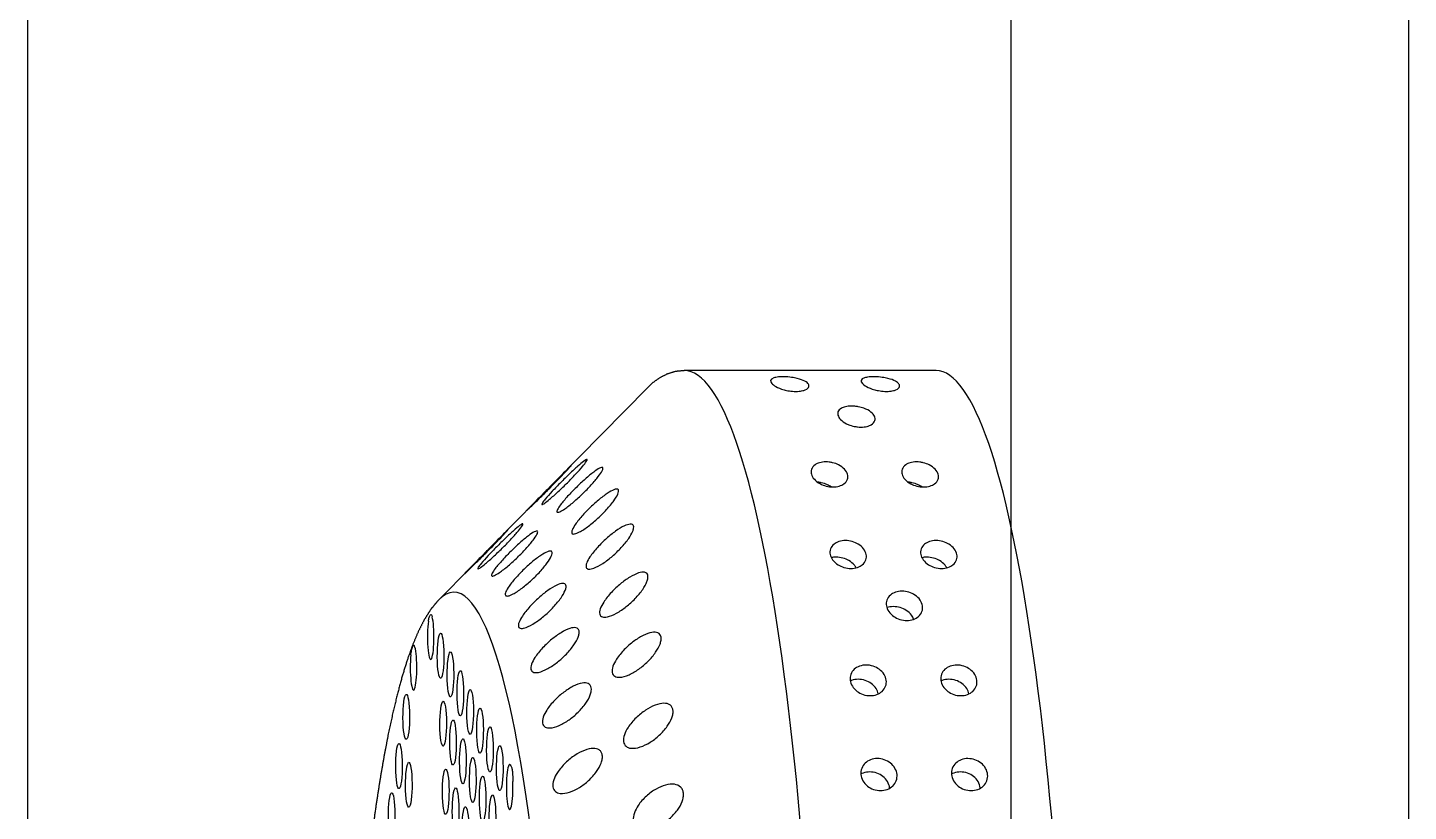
# Model space of a CAD drawing. Extents: x 408 to 498, y 628 to 778.
# Drawn here: x 470.498 to 473.288, y 690.647 to 692.231 of the extents above; entities that cross this region are included whole.
import ezdxf

# ---------------------------------------------------------------- set-up
doc = ezdxf.new("R2010")
doc.units = 0
doc.header["$MEASUREMENT"] = 0
doc.layers.add('1', color=4, linetype='Continuous')
doc.layers.add('JET', color=3, linetype='Continuous')

# ---------------------------------------------------------------- blocks, each defined once
blk = doc.blocks.new('SUCTION')
at = {"layer": '1'}
for p, q in [((0.4816, 1.9416), (-0.0272, 1.9337)), ((-0.2826, 1.7079), (-0.1012, 1.898)), ((-0.4023, 1.5824), (-0.324, 1.6645)), ((-0.5163, 1.4629), (-0.4533, 1.5289))]:
    blk.add_line(p, q, dxfattribs=at)
for centre, major_axis, start_param, end_param in [((0.0017, 0.059), (-0.0289, 1.8748), 3.141593, 6.283185), ((0.5106, 0.0668), (-0.0289, 1.8748), 3.141593, 6.283185), ((-0.4641, 0.0518), (-0.022, 1.427), 2.994561, 6.430217)]:
    blk.add_ellipse(centre, major_axis=major_axis, ratio=0.145722, start_param=start_param, end_param=end_param, dxfattribs=at)
at = {"layer": '1', "color": 3}
for centre, start_param, end_param in [((-0.5313, 1.3876), 3.930767, 8.961115), ((-0.5107, 1.35), 0.253665, 6.53685), ((-0.565, 1.3253), 4.112585, 9.142933), ((-0.4902, 1.3125), 0.253665, 6.53685), ((-0.4697, 1.2749), 0.253665, 6.53685), ((-0.4492, 1.2374), 0.253665, 6.53685), ((-0.5782, 1.2255), 0.253665, 6.53685), ((-0.5034, 1.2127), 0.253665, 6.53685), ((-0.4286, 1.1998), 0.253665, 6.53685), ((-0.4829, 1.1751), 0.253665, 6.53685), ((-0.4081, 1.1623), 0.253665, 6.53685), ((-0.5914, 1.1257), 0.253665, 6.53685), ((-0.4624, 1.1376), 0.253665, 6.53685), ((-0.3876, 1.1247), 0.253665, 6.53685), ((-0.4418, 1.1), 0.253665, 6.53685), ((-0.5709, 1.0882), 0.253665, 6.53685), ((-0.4961, 1.0753), 0.253665, 6.53685), ((-0.3671, 1.0871), 3.065388, 8.095736), ((-0.4213, 1.0624), 0.253665, 6.53685), ((-0.6046, 1.0259), 0.253665, 6.53685), ((-0.4756, 1.0378), 0.253665, 6.53685), ((-0.4008, 1.0249), 0.253665, 6.53685), ((-0.4551, 1.0002), 0.253665, 6.53685)]:
    blk.add_ellipse(centre, major_axis=(0.0007, -0.0455), ratio=0.145722, start_param=start_param, end_param=end_param, dxfattribs=at)
at = {"layer": '1'}
for points in [[(-0.0272, 1.9337), (-0.0449, 1.9317), (-0.0614, 1.9264), (-0.0763, 1.9186), (-0.0895, 1.909), (-0.1012, 1.898)], [(-0.5163, 1.4629), (-0.5315, 1.4441), (-0.5446, 1.4227), (-0.5564, 1.3987), (-0.5673, 1.3717), (-0.5776, 1.3416), (-0.5874, 1.3084), (-0.5967, 1.272), (-0.6056, 1.2324), (-0.6141, 1.1898), (-0.6221, 1.1442), (-0.6297, 1.0957), (-0.6368, 1.0443), (-0.6435, 0.9903), (-0.6497, 0.9337), (-0.6554, 0.8747), (-0.6606, 0.8135), (-0.6653, 0.7502), (-0.6695, 0.685), (-0.6731, 0.6181), (-0.6762, 0.5496)]]:
    blk.add_open_spline(points, degree=1, dxfattribs=at)
at = {"layer": '1', "color": 3}
for points, knots in [([(0.3822, 1.898), (0.3799, 1.898), (0.3776, 1.8981), (0.3732, 1.8983), (0.3711, 1.8986), (0.365, 1.8994), (0.3614, 1.9002), (0.3511, 1.9028), (0.3458, 1.905), (0.3376, 1.9094), (0.3348, 1.9116), (0.3294, 1.9176), (0.3289, 1.9219), (0.3393, 1.9255), (0.3424, 1.9262), (0.3478, 1.9268), (0.3492, 1.927), (0.3522, 1.9272), (0.3539, 1.9272), (0.3572, 1.9273), (0.3589, 1.9273), (0.3624, 1.9272), (0.3641, 1.9271), (0.3708, 1.9267), (0.3756, 1.926), (0.3941, 1.9229), (0.4024, 1.9187), (0.4077, 1.9127), (0.4087, 1.9105), (0.4076, 1.906), (0.4058, 1.9036), (0.3995, 1.9008), (0.397, 1.8999), (0.3922, 1.8989), (0.3905, 1.8986), (0.3866, 1.8982), (0.3844, 1.8981), (0.3822, 1.898)], [0, 0, 0, 0, 0.0069049, 0.0069049, 0.0138098, 0.0138098, 0.0276196, 0.0276196, 0.0621946, 0.0621946, 0.0967696, 0.0967696, 0.172591, 0.172591, 0.1905104, 0.1905104, 0.1954315, 0.1954315, 0.2003527, 0.2003527, 0.2052739, 0.2052739, 0.2101951, 0.2101951, 0.2281145, 0.2281145, 0.3039359, 0.3039359, 0.3385109, 0.3385109, 0.3730859, 0.3730859, 0.3868957, 0.3868957, 0.3938006, 0.3938006, 0.4007055, 0.4007055, 0.4007055, 0.4007055]), ([(0.199, 1.8952), (0.1967, 1.8952), (0.1945, 1.8952), (0.1901, 1.8955), (0.1879, 1.8957), (0.1818, 1.8966), (0.1782, 1.8973), (0.1679, 1.9), (0.1626, 1.9022), (0.1544, 1.9066), (0.1517, 1.9087), (0.1463, 1.9147), (0.1458, 1.919), (0.1562, 1.9226), (0.1592, 1.9234), (0.1646, 1.924), (0.166, 1.9241), (0.1691, 1.9243), (0.1708, 1.9244), (0.174, 1.9244), (0.1758, 1.9244), (0.1792, 1.9243), (0.1809, 1.9243), (0.1876, 1.9238), (0.1925, 1.9232), (0.2109, 1.92), (0.2192, 1.9159), (0.2246, 1.9099), (0.2255, 1.9077), (0.2245, 1.9032), (0.2226, 1.9008), (0.2163, 1.8979), (0.2139, 1.8971), (0.2091, 1.8961), (0.2073, 1.8958), (0.2034, 1.8954), (0.2013, 1.8952), (0.199, 1.8952)], [0, 0, 0, 0, 0.0069049, 0.0069049, 0.0138098, 0.0138098, 0.0276196, 0.0276196, 0.0621946, 0.0621946, 0.0967696, 0.0967696, 0.172591, 0.172591, 0.1905104, 0.1905104, 0.1954315, 0.1954315, 0.2003527, 0.2003527, 0.2052739, 0.2052739, 0.2101951, 0.2101951, 0.2281145, 0.2281145, 0.3039359, 0.3039359, 0.3385109, 0.3385109, 0.3730859, 0.3730859, 0.3868957, 0.3868957, 0.3938006, 0.3938006, 0.4007055, 0.4007055, 0.4007055, 0.4007055]), ([(0.3316, 1.8252), (0.3294, 1.8251), (0.3271, 1.8252), (0.3225, 1.8257), (0.3203, 1.826), (0.3139, 1.8272), (0.31, 1.8284), (0.3009, 1.8319), (0.2962, 1.8348), (0.2892, 1.8406), (0.2869, 1.8435), (0.2843, 1.8491), (0.2839, 1.8521), (0.2857, 1.8578), (0.2879, 1.8605), (0.2937, 1.8638), (0.2964, 1.8649), (0.3015, 1.8662), (0.3034, 1.8665), (0.3075, 1.867), (0.3097, 1.8672), (0.3143, 1.8673), (0.3166, 1.8672), (0.3211, 1.8668), (0.3234, 1.8665), (0.3297, 1.8654), (0.3335, 1.8644), (0.3427, 1.8613), (0.3475, 1.8587), (0.3548, 1.8532), (0.3573, 1.8502), (0.3598, 1.8447), (0.3603, 1.8417), (0.3585, 1.8357), (0.3563, 1.8328), (0.3502, 1.829), (0.3474, 1.8278), (0.3421, 1.8263), (0.3402, 1.8259), (0.3361, 1.8254), (0.3339, 1.8252), (0.3316, 1.8252)], [0, 0, 0, 0, 0.0068348, 0.0068348, 0.0136695, 0.0136695, 0.027339, 0.027339, 0.0535624, 0.0535624, 0.0797858, 0.0797858, 0.1072813, 0.1072813, 0.1347768, 0.1347768, 0.1487269, 0.1487269, 0.155702, 0.155702, 0.162677, 0.162677, 0.1696521, 0.1696521, 0.1766272, 0.1766272, 0.1905773, 0.1905773, 0.2180728, 0.2180728, 0.2455682, 0.2455682, 0.2717917, 0.2717917, 0.2980151, 0.2980151, 0.3116846, 0.3116846, 0.3185193, 0.3185193, 0.3253541, 0.3253541, 0.3253541, 0.3253541]), ([(-0.3042, 1.6852), (-0.299, 1.6907), (-0.2931, 1.6968), (-0.2816, 1.7089), (-0.2759, 1.7149), (-0.2669, 1.7242), (-0.2629, 1.7285), (-0.2581, 1.7333), (-0.2568, 1.7347), (-0.2546, 1.7368), (-0.2539, 1.7376), (-0.2529, 1.7384), (-0.2528, 1.7384), (-0.2532, 1.7378), (-0.2537, 1.7372), (-0.256, 1.7345), (-0.2587, 1.7315), (-0.2653, 1.7241), (-0.27, 1.719), (-0.2803, 1.708), (-0.2859, 1.7021), (-0.2968, 1.6907), (-0.303, 1.6843), (-0.3151, 1.6719), (-0.321, 1.6659), (-0.3295, 1.6574), (-0.3329, 1.654), (-0.3382, 1.6488), (-0.3401, 1.647), (-0.3417, 1.6456), (-0.3414, 1.646), (-0.339, 1.6486), (-0.3369, 1.6509), (-0.3309, 1.6573), (-0.3261, 1.6623), (-0.3155, 1.6734), (-0.3097, 1.6794), (-0.3042, 1.6852)], [0, 0, 0, 0, 0.0233552, 0.0233552, 0.0467103, 0.0467103, 0.0658795, 0.0658795, 0.0754641, 0.0754641, 0.0850487, 0.0850487, 0.0946332, 0.0946332, 0.1042178, 0.1042178, 0.123387, 0.123387, 0.1467421, 0.1467421, 0.1700973, 0.1700973, 0.1945396, 0.1945396, 0.2189818, 0.2189818, 0.2355966, 0.2355966, 0.2522113, 0.2522113, 0.2688261, 0.2688261, 0.2854408, 0.2854408, 0.3098831, 0.3098831, 0.3343253, 0.3343253, 0.3343253, 0.3343253]), ([(-0.2732, 1.704), (-0.2678, 1.7095), (-0.2619, 1.7156), (-0.2501, 1.7272), (-0.2443, 1.7328), (-0.2352, 1.7411), (-0.231, 1.7448), (-0.2262, 1.7485), (-0.2248, 1.7495), (-0.2226, 1.7508), (-0.2218, 1.7512), (-0.2209, 1.7511), (-0.2207, 1.7508), (-0.2211, 1.7494), (-0.2216, 1.7484), (-0.224, 1.7445), (-0.2267, 1.7408), (-0.2335, 1.7323), (-0.2383, 1.7268), (-0.2488, 1.7151), (-0.2545, 1.709), (-0.2656, 1.6976), (-0.2719, 1.6913), (-0.2842, 1.6795), (-0.2902, 1.674), (-0.2989, 1.6666), (-0.3024, 1.6637), (-0.3078, 1.6598), (-0.3097, 1.6587), (-0.3114, 1.6588), (-0.3111, 1.6599), (-0.3086, 1.664), (-0.3065, 1.6669), (-0.3003, 1.6744), (-0.2955, 1.68), (-0.2847, 1.6918), (-0.2788, 1.6981), (-0.2732, 1.704)], [0, 0, 0, 0, 0.0233552, 0.0233552, 0.0467103, 0.0467103, 0.0658795, 0.0658795, 0.0754641, 0.0754641, 0.0850487, 0.0850487, 0.0946332, 0.0946332, 0.1042178, 0.1042178, 0.123387, 0.123387, 0.1467421, 0.1467421, 0.1700973, 0.1700973, 0.1945396, 0.1945396, 0.2189818, 0.2189818, 0.2355966, 0.2355966, 0.2522113, 0.2522113, 0.2688261, 0.2688261, 0.2854408, 0.2854408, 0.3098831, 0.3098831, 0.3343253, 0.3343253, 0.3343253, 0.3343253]), ([(-0.2416, 1.6945), (-0.2362, 1.7001), (-0.2301, 1.706), (-0.2181, 1.7169), (-0.2122, 1.722), (-0.2029, 1.7292), (-0.1987, 1.7322), (-0.1938, 1.7348), (-0.1923, 1.7354), (-0.1901, 1.7359), (-0.1893, 1.7358), (-0.1884, 1.7349), (-0.1883, 1.7341), (-0.1886, 1.7319), (-0.1892, 1.7305), (-0.1916, 1.7256), (-0.1944, 1.7213), (-0.2014, 1.7119), (-0.2062, 1.7059), (-0.217, 1.6938), (-0.2228, 1.6876), (-0.2341, 1.6764), (-0.2405, 1.6703), (-0.2531, 1.6593), (-0.2592, 1.6544), (-0.268, 1.6482), (-0.2715, 1.6459), (-0.2771, 1.6434), (-0.279, 1.6431), (-0.2806, 1.6446), (-0.2804, 1.6464), (-0.2778, 1.6518), (-0.2756, 1.6552), (-0.2693, 1.6638), (-0.2644, 1.6699), (-0.2534, 1.6823), (-0.2473, 1.6887), (-0.2416, 1.6945)], [0, 0, 0, 0, 0.0233552, 0.0233552, 0.0467103, 0.0467103, 0.0658795, 0.0658795, 0.0754641, 0.0754641, 0.0850487, 0.0850487, 0.0946332, 0.0946332, 0.1042178, 0.1042178, 0.123387, 0.123387, 0.1467421, 0.1467421, 0.1700973, 0.1700973, 0.1945396, 0.1945396, 0.2189818, 0.2189818, 0.2355966, 0.2355966, 0.2522113, 0.2522113, 0.2688261, 0.2688261, 0.2854408, 0.2854408, 0.3098831, 0.3098831, 0.3343253, 0.3343253, 0.3343253, 0.3343253]), ([(0.2769, 1.7033), (0.2724, 1.7032), (0.2676, 1.7038), (0.2588, 1.7059), (0.2547, 1.7075), (0.2463, 1.7117), (0.2422, 1.7149), (0.236, 1.7216), (0.234, 1.7251), (0.2321, 1.7316), (0.232, 1.7351), (0.2342, 1.7418), (0.2366, 1.745), (0.2424, 1.7492), (0.2454, 1.7508), (0.251, 1.7525), (0.2531, 1.7529), (0.2573, 1.7536), (0.2596, 1.7537), (0.2641, 1.7538), (0.2665, 1.7537), (0.2711, 1.7532), (0.2734, 1.7528), (0.28, 1.7513), (0.284, 1.7498), (0.2924, 1.7458), (0.2967, 1.7428), (0.303, 1.7362), (0.305, 1.7327), (0.307, 1.7262), (0.3071, 1.7227), (0.3049, 1.7158), (0.3025, 1.7126), (0.2966, 1.7081), (0.2935, 1.7065), (0.2859, 1.7041), (0.2814, 1.7034), (0.2769, 1.7033)], [0, 0, 0, 0, 0.0136716, 0.0136716, 0.0273431, 0.0273431, 0.0484006, 0.0484006, 0.0694582, 0.0694582, 0.0910856, 0.0910856, 0.1127131, 0.1127131, 0.1264894, 0.1264894, 0.1333775, 0.1333775, 0.1402657, 0.1402657, 0.1471538, 0.1471538, 0.154042, 0.154042, 0.1678183, 0.1678183, 0.1894457, 0.1894457, 0.2110732, 0.2110732, 0.2321307, 0.2321307, 0.2531882, 0.2531882, 0.2668598, 0.2668598, 0.2805313, 0.2805313, 0.2805313, 0.2805313]), ([(0.4601, 1.7061), (0.4556, 1.7061), (0.4508, 1.7066), (0.4419, 1.7088), (0.4378, 1.7103), (0.4295, 1.7145), (0.4253, 1.7177), (0.4191, 1.7244), (0.4172, 1.7279), (0.4152, 1.7344), (0.4151, 1.738), (0.4174, 1.7446), (0.4197, 1.7478), (0.4255, 1.752), (0.4286, 1.7536), (0.4342, 1.7553), (0.4362, 1.7557), (0.4405, 1.7564), (0.4427, 1.7566), (0.4473, 1.7566), (0.4496, 1.7565), (0.4542, 1.756), (0.4565, 1.7556), (0.4632, 1.7541), (0.4672, 1.7526), (0.4756, 1.7487), (0.4798, 1.7456), (0.4861, 1.739), (0.4882, 1.7355), (0.4901, 1.729), (0.4902, 1.7255), (0.488, 1.7187), (0.4857, 1.7154), (0.4798, 1.711), (0.4766, 1.7093), (0.469, 1.7069), (0.4646, 1.7062), (0.4601, 1.7061)], [0, 0, 0, 0, 0.0136716, 0.0136716, 0.0273431, 0.0273431, 0.0484006, 0.0484006, 0.0694582, 0.0694582, 0.0910856, 0.0910856, 0.1127131, 0.1127131, 0.1264894, 0.1264894, 0.1333775, 0.1333775, 0.1402657, 0.1402657, 0.1471538, 0.1471538, 0.154042, 0.154042, 0.1678183, 0.1678183, 0.1894457, 0.1894457, 0.2110732, 0.2110732, 0.2321307, 0.2321307, 0.2531882, 0.2531882, 0.2668598, 0.2668598, 0.2805313, 0.2805313, 0.2805313, 0.2805313]), ([(0.2734, 1.7034), (0.2709, 1.705), (0.268, 1.7066), (0.2616, 1.7093), (0.2577, 1.7106), (0.2511, 1.712), (0.2489, 1.7123), (0.2462, 1.7126), (0.2459, 1.7126), (0.2456, 1.7126)], [0.10627562, 0.10627562, 0.10627562, 0.10627562, 0.12011122, 0.12011122, 0.13392931, 0.13392931, 0.14083836, 0.14083836, 0.14184706, 0.14184706, 0.14184706, 0.14184706]), ([(0.4565, 1.7062), (0.454, 1.7079), (0.4512, 1.7094), (0.4448, 1.7121), (0.4408, 1.7134), (0.4343, 1.7148), (0.432, 1.7151), (0.4294, 1.7154), (0.429, 1.7154), (0.4287, 1.7155)], [0.10627562, 0.10627562, 0.10627562, 0.10627562, 0.12011122, 0.12011122, 0.13392931, 0.13392931, 0.14083836, 0.14083836, 0.14184706, 0.14184706, 0.14184706, 0.14184706]), ([(-0.2101, 1.657), (-0.2045, 1.6625), (-0.1983, 1.6681), (-0.1861, 1.6782), (-0.1801, 1.6827), (-0.1707, 1.6886), (-0.1664, 1.6909), (-0.1614, 1.6923), (-0.16, 1.6925), (-0.1578, 1.6922), (-0.157, 1.6917), (-0.1561, 1.69), (-0.1559, 1.6888), (-0.1564, 1.6858), (-0.1569, 1.684), (-0.1594, 1.6781), (-0.1623, 1.6733), (-0.1694, 1.6631), (-0.1744, 1.6568), (-0.1854, 1.6444), (-0.1913, 1.6383), (-0.2028, 1.6274), (-0.2094, 1.6217), (-0.2221, 1.6117), (-0.2284, 1.6074), (-0.2373, 1.6025), (-0.2409, 1.6009), (-0.2465, 1.5997), (-0.2484, 1.6002), (-0.25, 1.6031), (-0.2497, 1.6057), (-0.2471, 1.6122), (-0.2448, 1.6162), (-0.2384, 1.6257), (-0.2333, 1.6321), (-0.2221, 1.645), (-0.2159, 1.6514), (-0.2101, 1.657)], [0, 0, 0, 0, 0.0233552, 0.0233552, 0.0467103, 0.0467103, 0.0658795, 0.0658795, 0.0754641, 0.0754641, 0.0850487, 0.0850487, 0.0946332, 0.0946332, 0.1042178, 0.1042178, 0.123387, 0.123387, 0.1467421, 0.1467421, 0.1700973, 0.1700973, 0.1945396, 0.1945396, 0.2189818, 0.2189818, 0.2355966, 0.2355966, 0.2522113, 0.2522113, 0.2688261, 0.2688261, 0.2854408, 0.2854408, 0.3098831, 0.3098831, 0.3343253, 0.3343253, 0.3343253, 0.3343253]), ([(-0.4007, 1.5719), (-0.3953, 1.5775), (-0.3893, 1.5835), (-0.3776, 1.5952), (-0.3718, 1.6007), (-0.3626, 1.6091), (-0.3585, 1.6128), (-0.3536, 1.6166), (-0.3522, 1.6175), (-0.35, 1.6189), (-0.3492, 1.6192), (-0.3483, 1.6192), (-0.3482, 1.6188), (-0.3485, 1.6174), (-0.349, 1.6164), (-0.3514, 1.6125), (-0.3541, 1.6088), (-0.361, 1.6003), (-0.3658, 1.5947), (-0.3763, 1.583), (-0.382, 1.5769), (-0.3931, 1.5655), (-0.3994, 1.5593), (-0.4117, 1.5475), (-0.4177, 1.542), (-0.4264, 1.5346), (-0.4298, 1.5317), (-0.4353, 1.5278), (-0.4372, 1.5268), (-0.4388, 1.5268), (-0.4385, 1.528), (-0.4361, 1.532), (-0.4339, 1.5349), (-0.4278, 1.5424), (-0.4229, 1.5479), (-0.4122, 1.5598), (-0.4063, 1.5661), (-0.4007, 1.5719)], [0, 0, 0, 0, 0.023389, 0.023389, 0.0467779, 0.0467779, 0.0659746, 0.0659746, 0.0755729, 0.0755729, 0.0851712, 0.0851712, 0.0947696, 0.0947696, 0.1043679, 0.1043679, 0.1235645, 0.1235645, 0.1469535, 0.1469535, 0.1703425, 0.1703425, 0.1947513, 0.1947513, 0.2191601, 0.2191601, 0.2357472, 0.2357472, 0.2523342, 0.2523342, 0.2689213, 0.2689213, 0.2855084, 0.2855084, 0.3099172, 0.3099172, 0.334326, 0.334326, 0.334326, 0.334326]), ([(-0.1791, 1.5922), (-0.1735, 1.5974), (-0.1671, 1.6026), (-0.1548, 1.6117), (-0.1487, 1.6155), (-0.1391, 1.6201), (-0.1348, 1.6216), (-0.1298, 1.6219), (-0.1284, 1.6216), (-0.1261, 1.6205), (-0.1253, 1.6195), (-0.1244, 1.6171), (-0.1243, 1.6155), (-0.1248, 1.6118), (-0.1254, 1.6097), (-0.128, 1.6029), (-0.131, 1.5977), (-0.1383, 1.5868), (-0.1434, 1.5803), (-0.1546, 1.5679), (-0.1607, 1.5619), (-0.1724, 1.5515), (-0.179, 1.5462), (-0.192, 1.5374), (-0.1983, 1.5339), (-0.2073, 1.5303), (-0.211, 1.5294), (-0.2165, 1.5297), (-0.2185, 1.5309), (-0.22, 1.5352), (-0.2197, 1.5384), (-0.217, 1.546), (-0.2146, 1.5504), (-0.208, 1.5607), (-0.2028, 1.5674), (-0.1913, 1.5804), (-0.1851, 1.5867), (-0.1791, 1.5922)], [0, 0, 0, 0, 0.0233552, 0.0233552, 0.0467103, 0.0467103, 0.0658795, 0.0658795, 0.0754641, 0.0754641, 0.0850487, 0.0850487, 0.0946332, 0.0946332, 0.1042178, 0.1042178, 0.123387, 0.123387, 0.1467421, 0.1467421, 0.1700973, 0.1700973, 0.1945396, 0.1945396, 0.2189818, 0.2189818, 0.2355966, 0.2355966, 0.2522113, 0.2522113, 0.2688261, 0.2688261, 0.2854408, 0.2854408, 0.3098831, 0.3098831, 0.3343253, 0.3343253, 0.3343253, 0.3343253]), ([(-0.4293, 1.5541), (-0.424, 1.5596), (-0.4181, 1.5658), (-0.4066, 1.5779), (-0.4009, 1.5839), (-0.3919, 1.5932), (-0.3879, 1.5975), (-0.3831, 1.6023), (-0.3818, 1.6037), (-0.3796, 1.6058), (-0.3788, 1.6066), (-0.3779, 1.6074), (-0.3778, 1.6074), (-0.3781, 1.6069), (-0.3786, 1.6062), (-0.381, 1.6035), (-0.3837, 1.6005), (-0.3903, 1.5931), (-0.395, 1.588), (-0.4053, 1.577), (-0.411, 1.571), (-0.4218, 1.5597), (-0.428, 1.5533), (-0.4401, 1.5409), (-0.446, 1.5349), (-0.4545, 1.5264), (-0.4579, 1.523), (-0.4632, 1.5178), (-0.4651, 1.516), (-0.4667, 1.5146), (-0.4664, 1.515), (-0.464, 1.5177), (-0.4619, 1.5199), (-0.4559, 1.5263), (-0.4511, 1.5313), (-0.4405, 1.5423), (-0.4347, 1.5484), (-0.4293, 1.5541)], [0, 0, 0, 0, 0.023389, 0.023389, 0.0467779, 0.0467779, 0.0659746, 0.0659746, 0.0755729, 0.0755729, 0.0851712, 0.0851712, 0.0947696, 0.0947696, 0.1043679, 0.1043679, 0.1235645, 0.1235645, 0.1469535, 0.1469535, 0.1703425, 0.1703425, 0.1947513, 0.1947513, 0.2191601, 0.2191601, 0.2357472, 0.2357472, 0.2523342, 0.2523342, 0.2689213, 0.2689213, 0.2855084, 0.2855084, 0.3099172, 0.3099172, 0.334326, 0.334326, 0.334326, 0.334326]), ([(-0.3716, 1.5637), (-0.3661, 1.5692), (-0.36, 1.5751), (-0.3481, 1.5861), (-0.3422, 1.5912), (-0.3328, 1.5984), (-0.3286, 1.6014), (-0.3237, 1.604), (-0.3223, 1.6046), (-0.3201, 1.6051), (-0.3193, 1.605), (-0.3183, 1.6042), (-0.3182, 1.6034), (-0.3186, 1.6012), (-0.3191, 1.5997), (-0.3215, 1.5948), (-0.3243, 1.5905), (-0.3313, 1.581), (-0.3362, 1.5751), (-0.3469, 1.5629), (-0.3528, 1.5568), (-0.364, 1.5455), (-0.3705, 1.5395), (-0.383, 1.5285), (-0.3891, 1.5236), (-0.3979, 1.5174), (-0.4015, 1.5151), (-0.407, 1.5126), (-0.4089, 1.5123), (-0.4106, 1.5138), (-0.4103, 1.5157), (-0.4078, 1.521), (-0.4055, 1.5244), (-0.3993, 1.533), (-0.3943, 1.539), (-0.3833, 1.5515), (-0.3773, 1.5579), (-0.3716, 1.5637)], [0, 0, 0, 0, 0.023389, 0.023389, 0.0467779, 0.0467779, 0.0659746, 0.0659746, 0.0755729, 0.0755729, 0.0851712, 0.0851712, 0.0947696, 0.0947696, 0.1043679, 0.1043679, 0.1235645, 0.1235645, 0.1469535, 0.1469535, 0.1703425, 0.1703425, 0.1947513, 0.1947513, 0.2191601, 0.2191601, 0.2357472, 0.2357472, 0.2523342, 0.2523342, 0.2689213, 0.2689213, 0.2855084, 0.2855084, 0.3099172, 0.3099172, 0.334326, 0.334326, 0.334326, 0.334326]), ([(0.3157, 1.5391), (0.3111, 1.539), (0.3063, 1.5397), (0.2972, 1.5422), (0.293, 1.5441), (0.2852, 1.5488), (0.2814, 1.5522), (0.2758, 1.5595), (0.2741, 1.5633), (0.2726, 1.5705), (0.2727, 1.5744), (0.2752, 1.5817), (0.2776, 1.5851), (0.2834, 1.5899), (0.2867, 1.5919), (0.2946, 1.5946), (0.2992, 1.5953), (0.3083, 1.5955), (0.3132, 1.5949), (0.3222, 1.5924), (0.3264, 1.5906), (0.3342, 1.586), (0.3381, 1.5827), (0.3437, 1.5755), (0.3455, 1.5716), (0.347, 1.5645), (0.3469, 1.5606), (0.3444, 1.5532), (0.342, 1.5497), (0.3362, 1.5448), (0.3328, 1.5427), (0.3248, 1.54), (0.3202, 1.5392), (0.3157, 1.5391)], [0, 0, 0, 0, 0.0137254, 0.0137254, 0.0274508, 0.0274508, 0.0453851, 0.0453851, 0.0633195, 0.0633195, 0.0815469, 0.0815469, 0.0997743, 0.0997743, 0.1135448, 0.1135448, 0.1273153, 0.1273153, 0.1410857, 0.1410857, 0.1548562, 0.1548562, 0.1730836, 0.1730836, 0.191311, 0.191311, 0.2092454, 0.2092454, 0.2271798, 0.2271798, 0.2409052, 0.2409052, 0.2546305, 0.2546305, 0.2546305, 0.2546305]), ([(0.4988, 1.5419), (0.4943, 1.5419), (0.4894, 1.5425), (0.4803, 1.545), (0.4761, 1.5469), (0.4683, 1.5517), (0.4645, 1.5551), (0.459, 1.5623), (0.4572, 1.5662), (0.4557, 1.5733), (0.4558, 1.5772), (0.4583, 1.5845), (0.4607, 1.5879), (0.4665, 1.5928), (0.4699, 1.5947), (0.4778, 1.5974), (0.4823, 1.5982), (0.4914, 1.5983), (0.4963, 1.5977), (0.5053, 1.5953), (0.5095, 1.5934), (0.5174, 1.5888), (0.5212, 1.5855), (0.5269, 1.5783), (0.5286, 1.5745), (0.5302, 1.5673), (0.5301, 1.5634), (0.5276, 1.556), (0.5252, 1.5526), (0.5193, 1.5476), (0.5159, 1.5456), (0.5079, 1.5428), (0.5033, 1.542), (0.4988, 1.5419)], [0, 0, 0, 0, 0.0137254, 0.0137254, 0.0274508, 0.0274508, 0.0453851, 0.0453851, 0.0633195, 0.0633195, 0.0815469, 0.0815469, 0.0997743, 0.0997743, 0.1135448, 0.1135448, 0.1273153, 0.1273153, 0.1410857, 0.1410857, 0.1548562, 0.1548562, 0.1730836, 0.1730836, 0.191311, 0.191311, 0.2092454, 0.2092454, 0.2271798, 0.2271798, 0.2409052, 0.2409052, 0.2546305, 0.2546305, 0.2546305, 0.2546305]), ([(-0.3426, 1.5296), (-0.337, 1.535), (-0.3308, 1.5407), (-0.3186, 1.5508), (-0.3126, 1.5553), (-0.3031, 1.5613), (-0.2988, 1.5635), (-0.2939, 1.565), (-0.2924, 1.5652), (-0.2902, 1.5648), (-0.2894, 1.5643), (-0.2885, 1.5626), (-0.2883, 1.5614), (-0.2888, 1.5585), (-0.2893, 1.5567), (-0.2918, 1.5507), (-0.2947, 1.5459), (-0.3019, 1.5357), (-0.3069, 1.5294), (-0.3178, 1.517), (-0.3238, 1.5109), (-0.3353, 1.5), (-0.3418, 1.4943), (-0.3546, 1.4843), (-0.3608, 1.48), (-0.3697, 1.4751), (-0.3733, 1.4735), (-0.3789, 1.4724), (-0.3808, 1.4729), (-0.3824, 1.4758), (-0.3821, 1.4783), (-0.3795, 1.4849), (-0.3772, 1.4888), (-0.3708, 1.4983), (-0.3657, 1.5047), (-0.3545, 1.5175), (-0.3484, 1.5239), (-0.3426, 1.5296)], [0, 0, 0, 0, 0.023389, 0.023389, 0.0467779, 0.0467779, 0.0659746, 0.0659746, 0.0755729, 0.0755729, 0.0851712, 0.0851712, 0.0947696, 0.0947696, 0.1043679, 0.1043679, 0.1235645, 0.1235645, 0.1469535, 0.1469535, 0.1703425, 0.1703425, 0.1947513, 0.1947513, 0.2191601, 0.2191601, 0.2357472, 0.2357472, 0.2523342, 0.2523342, 0.2689213, 0.2689213, 0.2855084, 0.2855084, 0.3099172, 0.3099172, 0.334326, 0.334326, 0.334326, 0.334326]), ([(0.5094, 1.5434), (0.5085, 1.5451), (0.5073, 1.5469), (0.503, 1.5521), (0.4991, 1.5554), (0.4911, 1.5598), (0.4869, 1.5615), (0.4779, 1.5639), (0.4731, 1.5645), (0.4652, 1.5643), (0.4619, 1.5639), (0.4588, 1.5632)], [0.07459591, 0.07459591, 0.07459591, 0.07459591, 0.08376941, 0.08376941, 0.10280122, 0.10280122, 0.11656798, 0.11656798, 0.13033474, 0.13033474, 0.14038295, 0.14038295, 0.14038295, 0.14038295]), ([(0.3262, 1.5406), (0.3253, 1.5423), (0.3242, 1.5441), (0.3199, 1.5493), (0.3159, 1.5525), (0.3079, 1.557), (0.3038, 1.5587), (0.2948, 1.561), (0.2899, 1.5616), (0.2821, 1.5615), (0.2788, 1.5611), (0.2757, 1.5604)], [0.07459591, 0.07459591, 0.07459591, 0.07459591, 0.08376941, 0.08376941, 0.10280122, 0.10280122, 0.11656798, 0.11656798, 0.13033474, 0.13033474, 0.14038295, 0.14038295, 0.14038295, 0.14038295]), ([(-0.1493, 1.501), (-0.1435, 1.5059), (-0.1371, 1.5107), (-0.1245, 1.5186), (-0.1184, 1.5217), (-0.1087, 1.5249), (-0.1043, 1.5256), (-0.0993, 1.5246), (-0.0979, 1.524), (-0.0957, 1.522), (-0.0949, 1.5207), (-0.0941, 1.5174), (-0.094, 1.5155), (-0.0945, 1.5112), (-0.0951, 1.5088), (-0.0979, 1.5012), (-0.101, 1.4956), (-0.1085, 1.4842), (-0.1137, 1.4777), (-0.1251, 1.4655), (-0.1313, 1.4598), (-0.1432, 1.4501), (-0.1499, 1.4453), (-0.1631, 1.4377), (-0.1695, 1.435), (-0.1786, 1.4329), (-0.1822, 1.4327), (-0.1878, 1.4344), (-0.1898, 1.4363), (-0.1912, 1.4419), (-0.1908, 1.4457), (-0.188, 1.4543), (-0.1855, 1.4591), (-0.1787, 1.47), (-0.1734, 1.4768), (-0.1617, 1.4897), (-0.1553, 1.4958), (-0.1493, 1.501)], [0, 0, 0, 0, 0.0233552, 0.0233552, 0.0467103, 0.0467103, 0.0658795, 0.0658795, 0.0754641, 0.0754641, 0.0850487, 0.0850487, 0.0946332, 0.0946332, 0.1042178, 0.1042178, 0.123387, 0.123387, 0.1467421, 0.1467421, 0.1700973, 0.1700973, 0.1945396, 0.1945396, 0.2189818, 0.2189818, 0.2355966, 0.2355966, 0.2522113, 0.2522113, 0.2688261, 0.2688261, 0.2854408, 0.2854408, 0.3098831, 0.3098831, 0.3343253, 0.3343253, 0.3343253, 0.3343253]), ([(-0.314, 1.4703), (-0.3083, 1.4755), (-0.302, 1.4808), (-0.2896, 1.4899), (-0.2835, 1.4937), (-0.274, 1.4983), (-0.2696, 1.4998), (-0.2646, 1.5001), (-0.2632, 1.4998), (-0.261, 1.4987), (-0.2602, 1.4977), (-0.2593, 1.4953), (-0.2592, 1.4937), (-0.2596, 1.49), (-0.2602, 1.4879), (-0.2629, 1.4811), (-0.2658, 1.4758), (-0.2731, 1.4649), (-0.2783, 1.4584), (-0.2895, 1.446), (-0.2955, 1.44), (-0.3072, 1.4297), (-0.3139, 1.4244), (-0.3268, 1.4156), (-0.3332, 1.412), (-0.3422, 1.4085), (-0.3458, 1.4076), (-0.3514, 1.4079), (-0.3533, 1.4091), (-0.3549, 1.4134), (-0.3545, 1.4166), (-0.3518, 1.4242), (-0.3494, 1.4286), (-0.3428, 1.4389), (-0.3377, 1.4455), (-0.3262, 1.4585), (-0.3199, 1.4648), (-0.314, 1.4703)], [0, 0, 0, 0, 0.023389, 0.023389, 0.0467779, 0.0467779, 0.0659746, 0.0659746, 0.0755729, 0.0755729, 0.0851712, 0.0851712, 0.0947696, 0.0947696, 0.1043679, 0.1043679, 0.1235645, 0.1235645, 0.1469535, 0.1469535, 0.1703425, 0.1703425, 0.1947513, 0.1947513, 0.2191601, 0.2191601, 0.2357472, 0.2357472, 0.2523342, 0.2523342, 0.2689213, 0.2689213, 0.2855084, 0.2855084, 0.3099172, 0.3099172, 0.334326, 0.334326, 0.334326, 0.334326]), ([(0.4303, 1.4359), (0.4258, 1.4359), (0.4209, 1.4365), (0.4117, 1.4392), (0.4075, 1.4413), (0.3999, 1.4463), (0.3962, 1.4498), (0.3909, 1.4572), (0.3893, 1.4612), (0.388, 1.4687), (0.3882, 1.4727), (0.3908, 1.4803), (0.3932, 1.4838), (0.399, 1.4889), (0.4025, 1.491), (0.4106, 1.4939), (0.4152, 1.4947), (0.4243, 1.4948), (0.4292, 1.4942), (0.4383, 1.4915), (0.4426, 1.4896), (0.4502, 1.4847), (0.4539, 1.4813), (0.4592, 1.4738), (0.4609, 1.4698), (0.4622, 1.4624), (0.462, 1.4583), (0.4594, 1.4507), (0.457, 1.4472), (0.4512, 1.4419), (0.4476, 1.4398), (0.4395, 1.4368), (0.4348, 1.436), (0.4303, 1.4359)], [0, 0, 0, 0, 0.0137586, 0.0137586, 0.0275172, 0.0275172, 0.044295, 0.044295, 0.0610729, 0.0610729, 0.0780627, 0.0780627, 0.0950526, 0.0950526, 0.108841, 0.108841, 0.1226293, 0.1226293, 0.1364177, 0.1364177, 0.1502061, 0.1502061, 0.167196, 0.167196, 0.1841858, 0.1841858, 0.2009637, 0.2009637, 0.2177415, 0.2177415, 0.2315001, 0.2315001, 0.2452587, 0.2452587, 0.2452587, 0.2452587]), ([(0.444, 1.4385), (0.4431, 1.4412), (0.4416, 1.4439), (0.437, 1.4502), (0.4332, 1.4536), (0.4255, 1.4583), (0.4213, 1.4603), (0.4122, 1.4628), (0.4073, 1.4634), (0.3982, 1.4633), (0.3936, 1.4625), (0.3896, 1.4611)], [0.06697775, 0.06697775, 0.06697775, 0.06697775, 0.07946388, 0.07946388, 0.09696122, 0.09696122, 0.11074218, 0.11074218, 0.12452314, 0.12452314, 0.13823061, 0.13823061, 0.13823061, 0.13823061]), ([(-0.5365, 1.4196), (-0.5361, 1.4225), (-0.5355, 1.425), (-0.5341, 1.4295), (-0.5332, 1.4313), (-0.5318, 1.4332), (-0.5312, 1.4333), (-0.5301, 1.4321), (-0.5296, 1.4306), (-0.5289, 1.4283)], [-0.10334717, -0.10334717, -0.10334717, -0.10334717, -0.09099542, -0.09099542, -0.07615637, -0.07615637, -0.06155718, -0.06155718, -0.04630625, -0.04630625, -0.04630625, -0.04630625]), ([(-0.2865, 1.3867), (-0.2807, 1.3916), (-0.2743, 1.3964), (-0.2617, 1.4044), (-0.2556, 1.4075), (-0.2459, 1.4107), (-0.2415, 1.4114), (-0.2365, 1.4104), (-0.2351, 1.4098), (-0.2329, 1.4078), (-0.2321, 1.4065), (-0.2312, 1.4032), (-0.2311, 1.4013), (-0.2317, 1.397), (-0.2323, 1.3946), (-0.2351, 1.387), (-0.2381, 1.3814), (-0.2457, 1.37), (-0.2509, 1.3634), (-0.2623, 1.3512), (-0.2685, 1.3455), (-0.2804, 1.3358), (-0.2872, 1.331), (-0.3003, 1.3235), (-0.3067, 1.3208), (-0.3158, 1.3187), (-0.3194, 1.3185), (-0.325, 1.3202), (-0.3269, 1.3221), (-0.3284, 1.3277), (-0.328, 1.3315), (-0.3251, 1.3401), (-0.3227, 1.3449), (-0.3159, 1.3557), (-0.3106, 1.3625), (-0.2989, 1.3755), (-0.2925, 1.3816), (-0.2865, 1.3867)], [0, 0, 0, 0, 0.023389, 0.023389, 0.0467779, 0.0467779, 0.0659746, 0.0659746, 0.0755729, 0.0755729, 0.0851712, 0.0851712, 0.0947696, 0.0947696, 0.1043679, 0.1043679, 0.1235645, 0.1235645, 0.1469535, 0.1469535, 0.1703425, 0.1703425, 0.1947513, 0.1947513, 0.2191601, 0.2191601, 0.2357472, 0.2357472, 0.2523342, 0.2523342, 0.2689213, 0.2689213, 0.2855084, 0.2855084, 0.3099172, 0.3099172, 0.334326, 0.334326, 0.334326, 0.334326]), ([(-0.121, 1.385), (-0.1151, 1.3895), (-0.1086, 1.3938), (-0.0959, 1.4004), (-0.0897, 1.4027), (-0.0799, 1.4045), (-0.0756, 1.4044), (-0.0706, 1.4022), (-0.0692, 1.4012), (-0.067, 1.3984), (-0.0662, 1.3967), (-0.0654, 1.3928), (-0.0654, 1.3906), (-0.066, 1.3856), (-0.0667, 1.383), (-0.0696, 1.3748), (-0.0727, 1.3689), (-0.0805, 1.3573), (-0.0858, 1.3508), (-0.0975, 1.3389), (-0.1038, 1.3336), (-0.1159, 1.3247), (-0.1227, 1.3205), (-0.136, 1.3144), (-0.1424, 1.3125), (-0.1516, 1.3119), (-0.1552, 1.3124), (-0.1608, 1.3155), (-0.1627, 1.3181), (-0.1641, 1.3249), (-0.1636, 1.3293), (-0.1606, 1.3387), (-0.158, 1.3437), (-0.151, 1.355), (-0.1456, 1.3618), (-0.1336, 1.3745), (-0.1271, 1.3803), (-0.121, 1.385)], [0, 0, 0, 0, 0.0233552, 0.0233552, 0.0467103, 0.0467103, 0.0658795, 0.0658795, 0.0754641, 0.0754641, 0.0850487, 0.0850487, 0.0946332, 0.0946332, 0.1042178, 0.1042178, 0.123387, 0.123387, 0.1467421, 0.1467421, 0.1700973, 0.1700973, 0.1945396, 0.1945396, 0.2189818, 0.2189818, 0.2355966, 0.2355966, 0.2522113, 0.2522113, 0.2688261, 0.2688261, 0.2854408, 0.2854408, 0.3098831, 0.3098831, 0.3343253, 0.3343253, 0.3343253, 0.3343253]), ([(-0.5709, 1.3509), (-0.5706, 1.3543), (-0.5701, 1.3574), (-0.5688, 1.3633), (-0.568, 1.3658), (-0.5667, 1.3695), (-0.5661, 1.3705), (-0.5651, 1.371), (-0.5646, 1.3705), (-0.5638, 1.3691)], [-0.10334717, -0.10334717, -0.10334717, -0.10334717, -0.09099542, -0.09099542, -0.07615637, -0.07615637, -0.06155718, -0.06155718, -0.04630625, -0.04630625, -0.04630625, -0.04630625]), ([(0.3587, 1.2828), (0.3541, 1.2827), (0.3492, 1.2834), (0.34, 1.2863), (0.3357, 1.2885), (0.3283, 1.2938), (0.3248, 1.2974), (0.3199, 1.3052), (0.3183, 1.3093), (0.3172, 1.3171), (0.3175, 1.3213), (0.3203, 1.3291), (0.3227, 1.3328), (0.3285, 1.3382), (0.3321, 1.3405), (0.3404, 1.3436), (0.3451, 1.3444), (0.3542, 1.3446), (0.3591, 1.3439), (0.3683, 1.341), (0.3726, 1.3389), (0.3801, 1.3336), (0.3835, 1.3301), (0.3886, 1.3224), (0.3901, 1.3182), (0.3913, 1.3104), (0.391, 1.3062), (0.3882, 1.2984), (0.3858, 1.2947), (0.3799, 1.2892), (0.3763, 1.2869), (0.3679, 1.2837), (0.3632, 1.2829), (0.3587, 1.2828)], [0, 0, 0, 0, 0.0137992, 0.0137992, 0.0275983, 0.0275983, 0.0432499, 0.0432499, 0.0589015, 0.0589015, 0.0746941, 0.0746941, 0.0904868, 0.0904868, 0.1043038, 0.1043038, 0.1181207, 0.1181207, 0.1319377, 0.1319377, 0.1457547, 0.1457547, 0.1615473, 0.1615473, 0.17734, 0.17734, 0.1929915, 0.1929915, 0.2086431, 0.2086431, 0.2224423, 0.2224423, 0.2362415, 0.2362415, 0.2362415, 0.2362415]), ([(0.5418, 1.2856), (0.5373, 1.2855), (0.5323, 1.2862), (0.5231, 1.2892), (0.5189, 1.2914), (0.5114, 1.2967), (0.508, 1.3002), (0.503, 1.308), (0.5015, 1.3121), (0.5003, 1.3199), (0.5007, 1.3242), (0.5034, 1.332), (0.5058, 1.3356), (0.5117, 1.341), (0.5153, 1.3433), (0.5236, 1.3464), (0.5282, 1.3472), (0.5374, 1.3474), (0.5423, 1.3467), (0.5515, 1.3438), (0.5558, 1.3417), (0.5632, 1.3365), (0.5667, 1.3329), (0.5717, 1.3252), (0.5733, 1.3211), (0.5744, 1.3133), (0.5741, 1.3091), (0.5714, 1.3012), (0.5689, 1.2976), (0.5631, 1.292), (0.5594, 1.2897), (0.5511, 1.2865), (0.5464, 1.2857), (0.5418, 1.2856)], [0, 0, 0, 0, 0.0137992, 0.0137992, 0.0275983, 0.0275983, 0.0432499, 0.0432499, 0.0589015, 0.0589015, 0.0746941, 0.0746941, 0.0904868, 0.0904868, 0.1043038, 0.1043038, 0.1181207, 0.1181207, 0.1319377, 0.1319377, 0.1457547, 0.1457547, 0.1615473, 0.1615473, 0.17734, 0.17734, 0.1929915, 0.1929915, 0.2086431, 0.2086431, 0.2224423, 0.2224423, 0.2362415, 0.2362415, 0.2362415, 0.2362415]), ([(0.375, 1.2866), (0.3743, 1.2902), (0.3728, 1.294), (0.3679, 1.3013), (0.3643, 1.3048), (0.3568, 1.3099), (0.3526, 1.312), (0.3434, 1.3148), (0.3385, 1.3155), (0.3294, 1.3154), (0.3247, 1.3145), (0.3197, 1.3127), (0.3188, 1.3123), (0.318, 1.3119)], [0.06062855, 0.06062855, 0.06062855, 0.06062855, 0.07544879, 0.07544879, 0.09151617, 0.09151617, 0.10532637, 0.10532637, 0.11913657, 0.11913657, 0.13294677, 0.13294677, 0.13590198, 0.13590198, 0.13590198, 0.13590198]), ([(0.5581, 1.2894), (0.5574, 1.293), (0.5559, 1.2968), (0.551, 1.3041), (0.5475, 1.3076), (0.54, 1.3127), (0.5357, 1.3149), (0.5265, 1.3177), (0.5216, 1.3183), (0.5125, 1.3182), (0.5078, 1.3174), (0.5028, 1.3155), (0.502, 1.3151), (0.5011, 1.3148)], [0.06062855, 0.06062855, 0.06062855, 0.06062855, 0.07544879, 0.07544879, 0.09151617, 0.09151617, 0.10532637, 0.10532637, 0.11913657, 0.11913657, 0.13294677, 0.13294677, 0.13590198, 0.13590198, 0.13590198, 0.13590198]), ([(-0.2604, 1.2803), (-0.2545, 1.2848), (-0.248, 1.2891), (-0.2353, 1.2957), (-0.2291, 1.2981), (-0.2193, 1.2998), (-0.215, 1.2997), (-0.2099, 1.2976), (-0.2085, 1.2965), (-0.2064, 1.2938), (-0.2056, 1.2921), (-0.2048, 1.2881), (-0.2048, 1.2859), (-0.2054, 1.281), (-0.206, 1.2783), (-0.2089, 1.2701), (-0.2121, 1.2642), (-0.2199, 1.2526), (-0.2252, 1.2461), (-0.2369, 1.2342), (-0.2432, 1.2288), (-0.2553, 1.22), (-0.2621, 1.2158), (-0.2754, 1.2098), (-0.2818, 1.2079), (-0.291, 1.2073), (-0.2946, 1.2077), (-0.3002, 1.2108), (-0.3021, 1.2135), (-0.3034, 1.2202), (-0.303, 1.2246), (-0.2999, 1.234), (-0.2974, 1.239), (-0.2904, 1.2503), (-0.285, 1.2571), (-0.273, 1.2698), (-0.2665, 1.2756), (-0.2604, 1.2803)], [0, 0, 0, 0, 0.023389, 0.023389, 0.0467779, 0.0467779, 0.0659746, 0.0659746, 0.0755729, 0.0755729, 0.0851712, 0.0851712, 0.0947696, 0.0947696, 0.1043679, 0.1043679, 0.1235645, 0.1235645, 0.1469535, 0.1469535, 0.1703425, 0.1703425, 0.1947513, 0.1947513, 0.2191601, 0.2191601, 0.2357472, 0.2357472, 0.2523342, 0.2523342, 0.2689213, 0.2689213, 0.2855084, 0.2855084, 0.3099172, 0.3099172, 0.334326, 0.334326, 0.334326, 0.334326]), ([(-0.0948, 1.2463), (-0.0889, 1.2504), (-0.0823, 1.2541), (-0.0694, 1.2593), (-0.0632, 1.2608), (-0.0534, 1.261), (-0.049, 1.2601), (-0.044, 1.2568), (-0.0426, 1.2554), (-0.0405, 1.2519), (-0.0398, 1.2498), (-0.0391, 1.2453), (-0.0391, 1.2428), (-0.0398, 1.2374), (-0.0405, 1.2345), (-0.0435, 1.2258), (-0.0468, 1.2198), (-0.0548, 1.2081), (-0.0603, 1.2017), (-0.0721, 1.1904), (-0.0785, 1.1855), (-0.0908, 1.1776), (-0.0977, 1.1741), (-0.1111, 1.1696), (-0.1176, 1.1685), (-0.1268, 1.1694), (-0.1304, 1.1706), (-0.1359, 1.175), (-0.1378, 1.1783), (-0.139, 1.1862), (-0.1385, 1.191), (-0.1353, 1.201), (-0.1326, 1.2063), (-0.1254, 1.2177), (-0.1199, 1.2245), (-0.1077, 1.2367), (-0.101, 1.2421), (-0.0948, 1.2463)], [0, 0, 0, 0, 0.0233552, 0.0233552, 0.0467103, 0.0467103, 0.0658795, 0.0658795, 0.0754641, 0.0754641, 0.0850487, 0.0850487, 0.0946332, 0.0946332, 0.1042178, 0.1042178, 0.123387, 0.123387, 0.1467421, 0.1467421, 0.1700973, 0.1700973, 0.1945396, 0.1945396, 0.2189818, 0.2189818, 0.2355966, 0.2355966, 0.2522113, 0.2522113, 0.2688261, 0.2688261, 0.2854408, 0.2854408, 0.3098831, 0.3098831, 0.3343253, 0.3343253, 0.3343253, 0.3343253]), ([(-0.2363, 1.1529), (-0.2303, 1.157), (-0.2237, 1.1607), (-0.2108, 1.1659), (-0.2046, 1.1674), (-0.1948, 1.1676), (-0.1904, 1.1668), (-0.1854, 1.1634), (-0.184, 1.162), (-0.1819, 1.1585), (-0.1812, 1.1565), (-0.1805, 1.1519), (-0.1805, 1.1494), (-0.1812, 1.144), (-0.1819, 1.1411), (-0.1849, 1.1324), (-0.1882, 1.1263), (-0.1962, 1.1146), (-0.2017, 1.1083), (-0.2136, 1.097), (-0.22, 1.092), (-0.2322, 1.0842), (-0.2391, 1.0807), (-0.2525, 1.0762), (-0.259, 1.0751), (-0.2682, 1.076), (-0.2718, 1.0772), (-0.2773, 1.0816), (-0.2792, 1.0849), (-0.2804, 1.0928), (-0.2799, 1.0976), (-0.2767, 1.1076), (-0.274, 1.1129), (-0.2668, 1.1243), (-0.2613, 1.1311), (-0.2491, 1.1433), (-0.2425, 1.1487), (-0.2363, 1.1529)], [0, 0, 0, 0, 0.023389, 0.023389, 0.0467779, 0.0467779, 0.0659746, 0.0659746, 0.0755729, 0.0755729, 0.0851712, 0.0851712, 0.0947696, 0.0947696, 0.1043679, 0.1043679, 0.1235645, 0.1235645, 0.1469535, 0.1469535, 0.1703425, 0.1703425, 0.1947513, 0.1947513, 0.2191601, 0.2191601, 0.2357472, 0.2357472, 0.2523342, 0.2523342, 0.2689213, 0.2689213, 0.2855084, 0.2855084, 0.3099172, 0.3099172, 0.334326, 0.334326, 0.334326, 0.334326]), ([(0.3826, 1.0913), (0.378, 1.0912), (0.3731, 1.0919), (0.3638, 1.095), (0.3595, 1.0974), (0.3523, 1.103), (0.349, 1.1067), (0.3443, 1.1147), (0.3429, 1.119), (0.342, 1.1272), (0.3424, 1.1315), (0.3453, 1.1396), (0.3477, 1.1434), (0.3536, 1.1491), (0.3573, 1.1515), (0.3658, 1.1549), (0.3706, 1.1558), (0.3797, 1.1559), (0.3846, 1.1552), (0.3939, 1.1521), (0.3982, 1.1498), (0.4054, 1.1443), (0.4087, 1.1406), (0.4135, 1.1326), (0.4149, 1.1283), (0.4158, 1.1202), (0.4154, 1.1158), (0.4126, 1.1077), (0.4101, 1.1039), (0.4042, 1.0981), (0.4004, 1.0956), (0.3919, 1.0922), (0.3871, 1.0913), (0.3826, 1.0913)], [0, 0, 0, 0, 0.0138375, 0.0138375, 0.027675, 0.027675, 0.0424425, 0.0424425, 0.0572099, 0.0572099, 0.0720648, 0.0720648, 0.0869196, 0.0869196, 0.1007671, 0.1007671, 0.1146145, 0.1146145, 0.128462, 0.128462, 0.1423095, 0.1423095, 0.1571643, 0.1571643, 0.1720192, 0.1720192, 0.1867866, 0.1867866, 0.201554, 0.201554, 0.2153916, 0.2153916, 0.2292291, 0.2292291, 0.2292291, 0.2292291]), ([(0.5657, 1.0941), (0.5612, 1.094), (0.5562, 1.0948), (0.547, 1.0979), (0.5427, 1.1002), (0.5355, 1.1058), (0.5322, 1.1095), (0.5275, 1.1175), (0.5261, 1.1219), (0.5251, 1.13), (0.5255, 1.1344), (0.5284, 1.1425), (0.5309, 1.1462), (0.5368, 1.1519), (0.5405, 1.1544), (0.549, 1.1577), (0.5537, 1.1586), (0.5628, 1.1587), (0.5678, 1.158), (0.577, 1.1549), (0.5813, 1.1526), (0.5885, 1.1471), (0.5919, 1.1434), (0.5966, 1.1355), (0.598, 1.1311), (0.599, 1.123), (0.5986, 1.1186), (0.5957, 1.1105), (0.5932, 1.1067), (0.5873, 1.1009), (0.5836, 1.0984), (0.575, 1.095), (0.5703, 1.0942), (0.5657, 1.0941)], [0, 0, 0, 0, 0.0138375, 0.0138375, 0.027675, 0.027675, 0.0424425, 0.0424425, 0.0572099, 0.0572099, 0.0720648, 0.0720648, 0.0869196, 0.0869196, 0.1007671, 0.1007671, 0.1146145, 0.1146145, 0.128462, 0.128462, 0.1423095, 0.1423095, 0.1571643, 0.1571643, 0.1720192, 0.1720192, 0.1867866, 0.1867866, 0.201554, 0.201554, 0.2153916, 0.2153916, 0.2292291, 0.2292291, 0.2292291, 0.2292291]), ([(-0.3672, 1.1325), (-0.367, 1.1324), (-0.3667, 1.1321), (-0.3656, 1.1309), (-0.3647, 1.1293), (-0.3633, 1.1253), (-0.3628, 1.1231), (-0.3619, 1.1178), (-0.3616, 1.1148), (-0.3612, 1.1073), (-0.361, 1.1028), (-0.3608, 1.0981)], [-0.10333581, -0.10333581, -0.10333581, -0.10333581, -0.09774084, -0.09774084, -0.08402044, -0.08402044, -0.07264257, -0.07264257, -0.06085918, -0.06085918, -0.04630941, -0.04630941, -0.04630941, -0.04630941]), ([(0.4008, 1.0962), (0.4008, 1.0965), (0.4008, 1.0969), (0.4003, 1.1013), (0.3988, 1.1056), (0.394, 1.1135), (0.3907, 1.1171), (0.3834, 1.1226), (0.3791, 1.1249), (0.3699, 1.1279), (0.3649, 1.1287), (0.3558, 1.1285), (0.3511, 1.1277), (0.3453, 1.1254), (0.3438, 1.1247), (0.3424, 1.1239)], [0.05617633, 0.05617633, 0.05617633, 0.05617633, 0.05742541, 0.05742541, 0.07240619, 0.07240619, 0.08738697, 0.08738697, 0.10123039, 0.10123039, 0.11507381, 0.11507381, 0.12891724, 0.12891724, 0.13403982, 0.13403982, 0.13403982, 0.13403982]), ([(0.584, 1.099), (0.584, 1.0994), (0.5839, 1.0997), (0.5834, 1.1041), (0.5819, 1.1084), (0.5772, 1.1163), (0.5738, 1.12), (0.5666, 1.1254), (0.5623, 1.1277), (0.553, 1.1308), (0.5481, 1.1315), (0.539, 1.1314), (0.5342, 1.1305), (0.5284, 1.1282), (0.5269, 1.1275), (0.5255, 1.1267)], [0.05617633, 0.05617633, 0.05617633, 0.05617633, 0.05742541, 0.05742541, 0.07240619, 0.07240619, 0.08738697, 0.08738697, 0.10123039, 0.10123039, 0.11507381, 0.11507381, 0.12891724, 0.12891724, 0.13403982, 0.13403982, 0.13403982, 0.13403982]), ([(-0.0712, 1.0873), (-0.0651, 1.0908), (-0.0585, 1.0938), (-0.0455, 1.0975), (-0.0392, 1.0982), (-0.0294, 1.0969), (-0.0251, 1.0952), (-0.0202, 1.0908), (-0.0188, 1.089), (-0.0167, 1.0849), (-0.0161, 1.0825), (-0.0154, 1.0774), (-0.0155, 1.0747), (-0.0163, 1.0689), (-0.017, 1.0658), (-0.0203, 1.0568), (-0.0236, 1.0507), (-0.0318, 1.0391), (-0.0374, 1.033), (-0.0495, 1.0225), (-0.056, 1.0181), (-0.0684, 1.0114), (-0.0754, 1.0086), (-0.0889, 1.0056), (-0.0954, 1.0055), (-0.1046, 1.0078), (-0.1082, 1.0096), (-0.1136, 1.0153), (-0.1154, 1.0192), (-0.1165, 1.028), (-0.1159, 1.0333), (-0.1125, 1.0438), (-0.1098, 1.0491), (-0.1023, 1.0606), (-0.0966, 1.0672), (-0.0842, 1.0787), (-0.0775, 1.0836), (-0.0712, 1.0873)], [0, 0, 0, 0, 0.0233552, 0.0233552, 0.0467103, 0.0467103, 0.0658795, 0.0658795, 0.0754641, 0.0754641, 0.0850487, 0.0850487, 0.0946332, 0.0946332, 0.1042178, 0.1042178, 0.123387, 0.123387, 0.1467421, 0.1467421, 0.1700973, 0.1700973, 0.1945396, 0.1945396, 0.2189818, 0.2189818, 0.2355966, 0.2355966, 0.2522113, 0.2522113, 0.2688261, 0.2688261, 0.2854408, 0.2854408, 0.3098831, 0.3098831, 0.3343253, 0.3343253, 0.3343253, 0.3343253])]:
    blk.add_open_spline(points, degree=3, knots=knots, dxfattribs=at)
blk = doc.blocks.new('2018 PULSE')
at = {"layer": '1', "linetype": 'Continuous', "lineweight": 25}
blk.add_line((62.197, 51.2579), (62.197, 37.8324), dxfattribs=at)
at = {"layer": '1'}
blk.add_open_spline([(64.1842, 52.2626), (64.1842, 47.1691), (64.1842, 42.0756), (64.1842, 36.9307), (64.1842, 36.8792), (64.1842, 36.8278)], degree=3, knots=[0, 0, 0, 0, 15.280505, 15.280505, 15.434853, 15.434853, 15.434853, 15.434853], dxfattribs=at)
blk.add_spline([(64.9878, 52.2626), (64.9878, 44.5452), (64.9878, 36.8278)], degree=3, dxfattribs=at)
at = {"layer": 'JET', "rotation": 359.1160166812678}
blk.add_blockref('SUCTION', (63.5215, 44.4585), dxfattribs=at)

msp = doc.modelspace()

# ---------------------------------------------------------------- block references
at = {"layer": '1'}
msp.add_blockref('2018 PULSE', (408.3007, 645.1452), dxfattribs=at)

doc.saveas('drawing.dxf')
